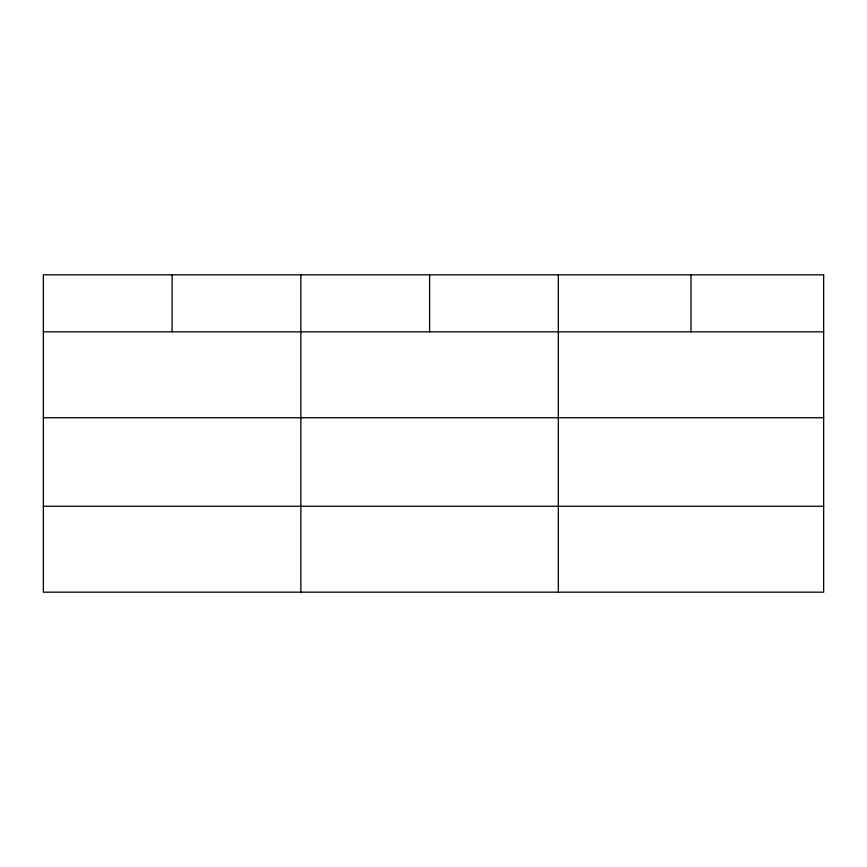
<?xml version="1.0" encoding="UTF-8"?>
<svg xmlns="http://www.w3.org/2000/svg" width="867" height="867" viewBox="0 0 867 867"><rect width="100%" height="100%" fill="white"/><g stroke="black" fill="none" stroke-linecap="round" stroke-linejoin="round"><path stroke-width="1.3" d="M43.35 331.844L823.65 331.844M43.35 417.753L823.65 417.753M43.35 506.263L823.65 506.263M690.999 274.828L690.999 331.844M558.348 274.828L558.348 592.172M429.598 274.828L429.598 331.844M300.849 274.828L300.849 592.172M172.1 274.828L172.1 331.844M823.65 274.828L43.35 274.828L43.35 592.172L823.65 592.172L823.65 274.828"/></g></svg>
